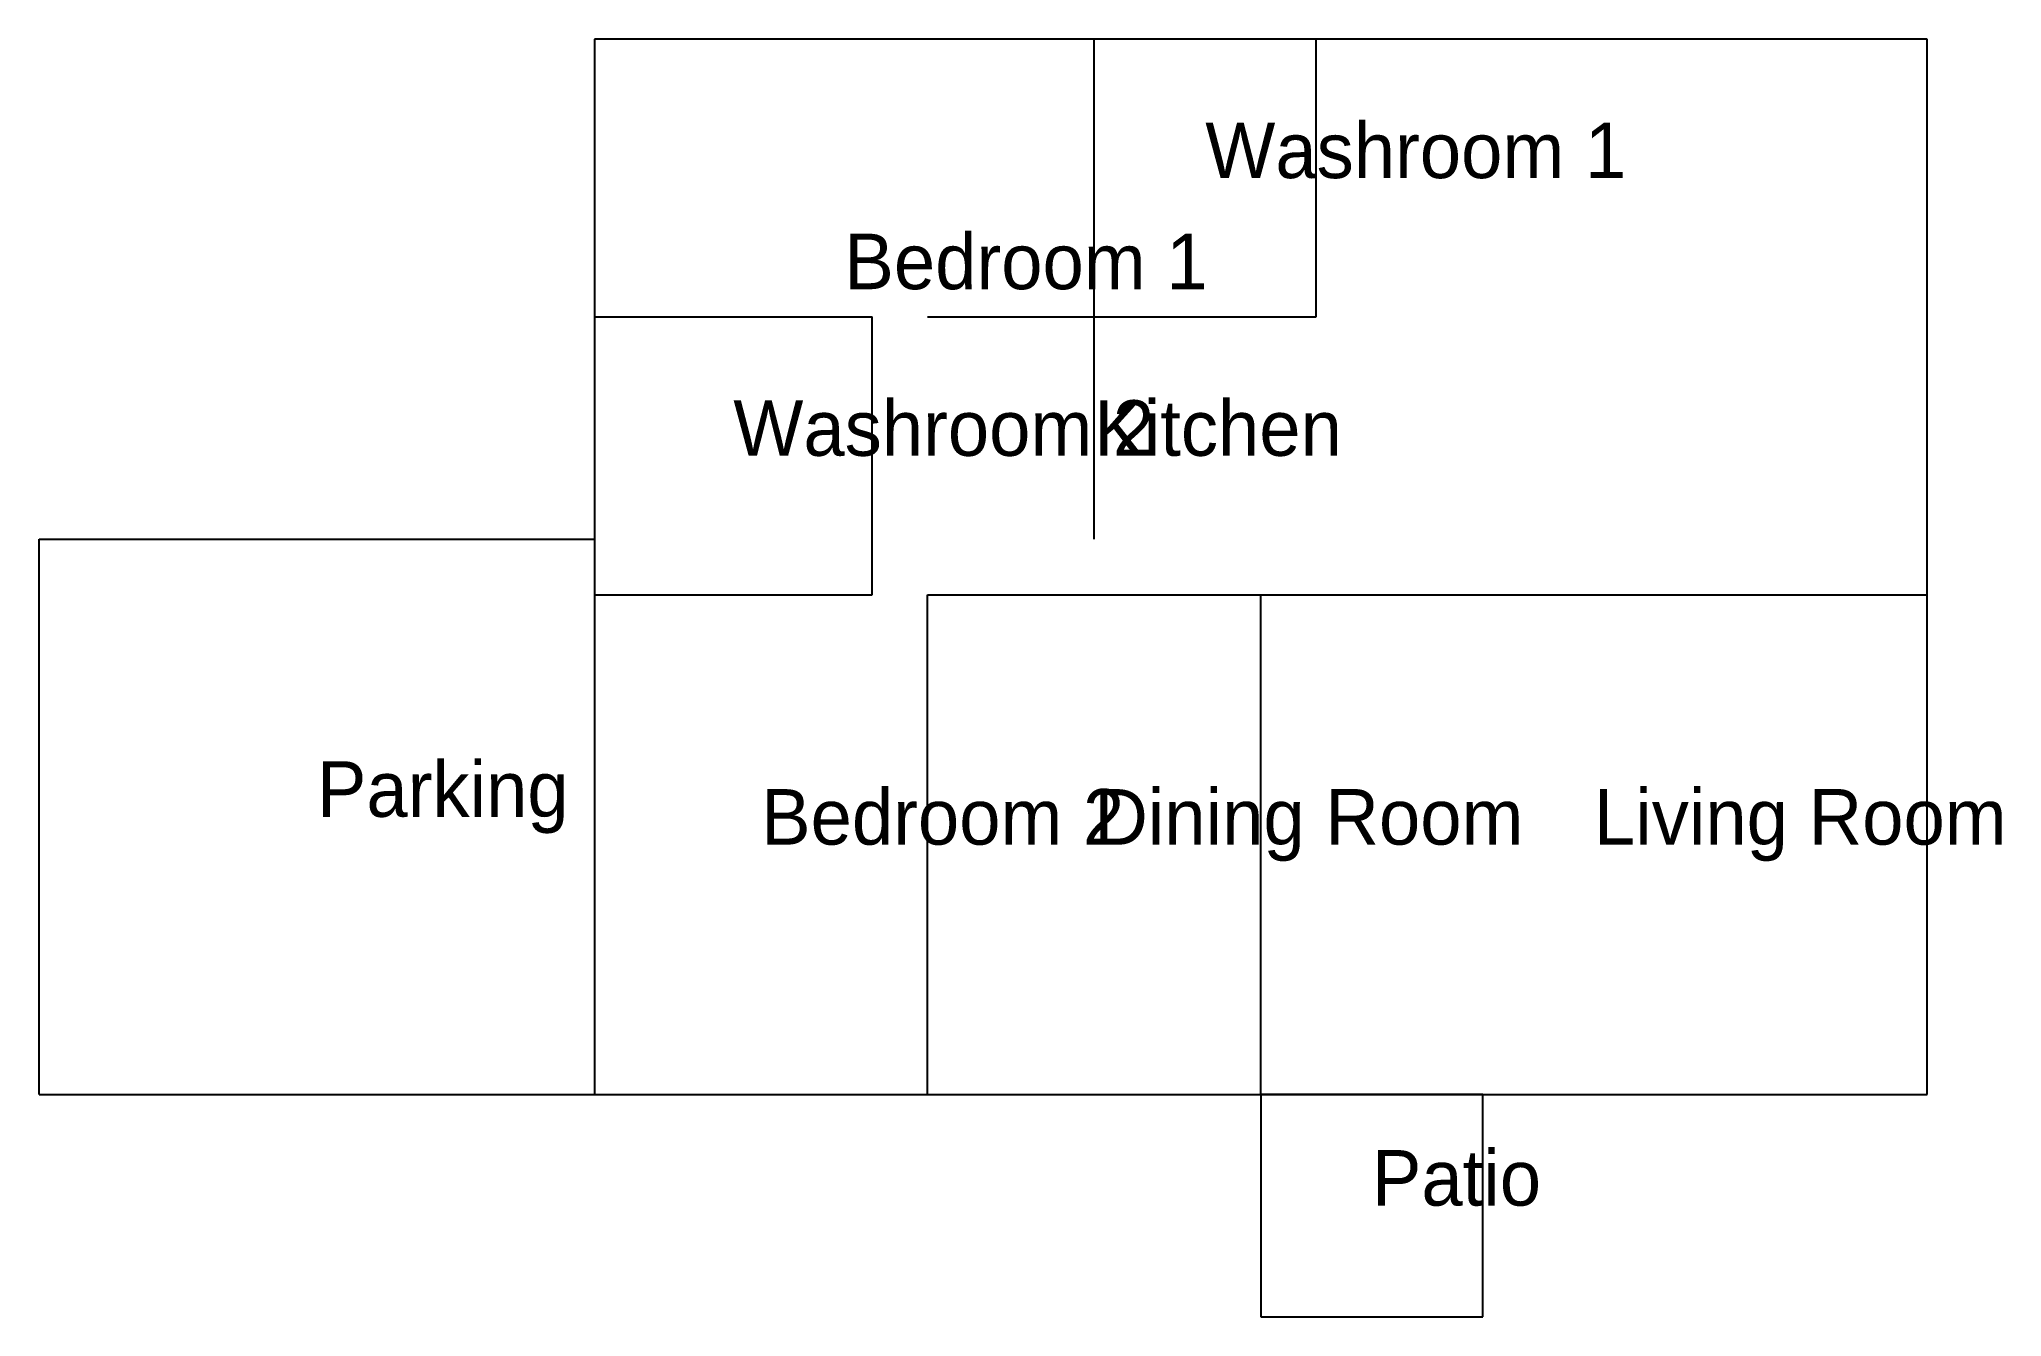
# Model space of a CAD drawing. Extents: x -5 to 12.7, y -2 to 9.5.
import ezdxf

# ---------------------------------------------------------------- set-up
doc = ezdxf.new("R2010")
doc.units = 0

msp = doc.modelspace()

# ---------------------------------------------------------------- linework, layer by layer
at = {"layer": 'WALLS'}
for p, q in [((12, 9.5), (0, 9.5)), ((0, 9.5), (0, 0)), ((4.5, 5), (4.5, 9.5)), ((6.5, 7), (6.5, 9.5)), ((12, 0), (12, 9.5)), ((0, 7), (2.5, 7)), ((2.5, 4.5), (2.5, 7)), ((3, 7), (6, 7)), ((4.5, 7), (6.5, 7)), ((-5, 5), (0, 5)), ((-5, 0), (-5, 5)), ((0, 4.5), (2.5, 4.5)), ((3, 0), (3, 4.5)), ((3, 4.5), (6, 4.5)), ((6, 0), (6, 4.5)), ((6, 4.5), (12, 4.5)), ((-5, 0), (0, 0)), ((0, 0), (12, 0)), ((8, 0), (6, 0)), ((6, 0), (6, -2)), ((8, -2), (8, 0)), ((6, -2), (8, -2))]:
    msp.add_line(p, q, dxfattribs=at)

# ---------------------------------------------------------------- texts
at = {"layer": 'TEXT'}
for s, p in [('Washroom 1', (5.5, 8.25)), ('Bedroom 1', (2.25, 7.25)), ('Washroom 2', (1.25, 5.75)), ('Kitchen', (4.5, 5.75)), ('Parking', (-2.5, 2.5)), ('Bedroom 2', (1.5, 2.25)), ('Dining Room', (4.5, 2.25)), ('Living Room', (9, 2.25)), ('Patio', (7, -1))]:
    msp.add_text(s, height=0.5, dxfattribs=at).set_placement(p)

doc.saveas('drawing.dxf')
